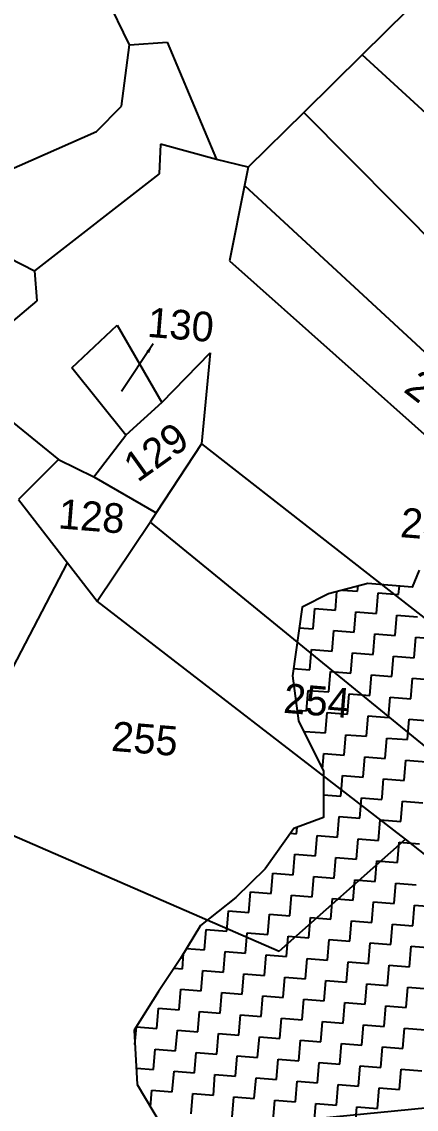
# Model space of a CAD drawing. Header units: metres. Extents: x 286589 to 288713, y 2001360 to 2004418.
# Drawn here: x 287371.2 to 287471.6, y 2002797.3 to 2003074.3 of the extents above; entities that cross this region are included whole.
import ezdxf
from ezdxf.enums import TextEntityAlignment as Align

# ---------------------------------------------------------------- set-up
doc = ezdxf.new("R2010")
doc.units = ezdxf.units.M
doc.header["$MEASUREMENT"] = 0
for name, color, linetype in [('POLY_HATCH', 12, 'Continuous'), ('POLY_PARCEL', 6, 'Continuous'), ('TEXT_PARCEL', 7, 'Continuous')]:
    doc.layers.add(name, color=color, linetype=linetype)
doc.styles.get("Standard").update_dxf_attribs({"font": 'arial.ttf'})
doc.styles.add('TEXT_MAP', font='')
doc.styles.get('TEXT_MAP').set_extended_font_data('Kruti Dev 050')
doc.dimstyles.get("Standard").update_dxf_attribs({"dimtxt": 0.18, "dimasz": 0.18, "dimexe": 0.18, "dimexo": 0.0625, "dimgap": 0.09, "dimtad": 0, "dimtih": 1, "dimtoh": 1, "dimdec": 4, "dimzin": 0, "dimdsep": 46, "dimtxsty": 'Standard', "dimcen": 0.09, "dimadec": 0, "dimazin": 0, "dimtfac": 1, "dimtdec": 4, "dimtofl": 0, "dimtmove": 0, "dimatfit": 3, "dimfxl": 1, "dimtolj": 1, "dimtzin": 0, "dimarcsym": 0})

msp = doc.modelspace()

# ---------------------------------------------------------------- linework, layer by layer
at = {"layer": 'POLY_HATCH', "linetype": 'Continuous'}
for p, q in [((287451.04, 2002924.45), (287451.42, 2002929.19)), ((287452.83, 2002929.55), (287456.68, 2002929.24)), ((287456.68, 2002929.24), (287456.79, 2002930.59)), ((287467.12, 2002928.39), (287467.3, 2002930.59)), ((287461.47, 2002923.6), (287461.9, 2002928.81)), ((287461.9, 2002928.81), (287467.12, 2002928.39)), ((287445.39, 2002919.65), (287445.82, 2002924.87)), ((287445.82, 2002924.87), (287451.04, 2002924.45)), ((287455.83, 2002918.8), (287456.26, 2002924.02)), ((287456.26, 2002924.02), (287461.47, 2002923.6)), ((287466.27, 2002917.95), (287466.69, 2002923.17)), ((287466.69, 2002923.17), (287471.91, 2002922.75)), ((287441.82, 2002919.95), (287445.39, 2002919.65)), ((287450.19, 2002914.01), (287450.61, 2002919.23)), ((287450.61, 2002919.23), (287455.83, 2002918.8)), ((287460.62, 2002913.16), (287461.05, 2002918.38)), ((287461.05, 2002918.38), (287466.27, 2002917.95)), ((287471.06, 2002912.31), (287471.48, 2002917.53)), ((287471.48, 2002917.53), (287476.7, 2002917.1)), ((287444.54, 2002909.22), (287444.97, 2002914.44)), ((287444.97, 2002914.44), (287450.19, 2002914.01)), ((287454.98, 2002908.37), (287455.41, 2002913.59)), ((287455.41, 2002913.59), (287460.62, 2002913.16)), ((287465.42, 2002907.52), (287465.84, 2002912.74)), ((287465.84, 2002912.74), (287471.06, 2002912.31)), ((287440.39, 2002909.56), (287444.54, 2002909.22)), ((287449.34, 2002903.58), (287449.76, 2002908.79)), ((287449.76, 2002908.79), (287454.98, 2002908.37)), ((287459.77, 2002902.72), (287460.2, 2002907.94)), ((287460.2, 2002907.94), (287465.42, 2002907.52)), ((287470.21, 2002901.87), (287470.63, 2002907.09)), ((287470.63, 2002907.09), (287475.85, 2002906.67)), ((287443.69, 2002898.78), (287444.12, 2002904)), ((287444.12, 2002904), (287449.34, 2002903.58)), ((287454.13, 2002897.93), (287454.55, 2002903.15)), ((287454.55, 2002903.15), (287459.77, 2002902.72)), ((287464.57, 2002897.08), (287464.99, 2002902.3)), ((287464.99, 2002902.3), (287470.21, 2002901.87)), ((287441.3, 2002898.98), (287443.69, 2002898.78)), ((287448.49, 2002893.14), (287448.91, 2002898.36)), ((287448.91, 2002898.36), (287454.13, 2002897.93)), ((287458.92, 2002892.29), (287459.35, 2002897.51)), ((287459.35, 2002897.51), (287464.57, 2002897.08)), ((287469.36, 2002891.44), (287469.78, 2002896.66)), ((287469.78, 2002896.66), (287475, 2002896.23)), ((287443.23, 2002893.08), (287443.27, 2002893.56)), ((287443.27, 2002893.56), (287448.49, 2002893.14)), ((287453.28, 2002887.5), (287453.7, 2002892.71)), ((287453.7, 2002892.71), (287458.92, 2002892.29)), ((287463.71, 2002886.64), (287464.14, 2002891.86)), ((287464.14, 2002891.86), (287469.36, 2002891.44)), ((287447.74, 2002883.97), (287448.06, 2002887.92)), ((287448.06, 2002887.92), (287453.28, 2002887.5)), ((287458.07, 2002881.85), (287458.5, 2002887.07)), ((287458.5, 2002887.07), (287463.71, 2002886.64)), ((287468.51, 2002881), (287468.93, 2002886.22)), ((287468.93, 2002886.22), (287474.15, 2002885.79)), ((287452.75, 2002880.96), (287452.85, 2002882.28)), ((287452.85, 2002882.28), (287458.07, 2002881.85)), ((287452.43, 2002877.06), (287452.75, 2002880.96)), ((287462.91, 2002876.83), (287463.29, 2002881.43)), ((287463.29, 2002881.43), (287468.51, 2002881)), ((287448.02, 2002877.42), (287452.43, 2002877.06)), ((287457.22, 2002871.42), (287457.65, 2002876.63)), ((287457.65, 2002876.63), (287462.86, 2002876.21)), ((287462.86, 2002876.21), (287462.91, 2002876.83)), ((287467.66, 2002870.57), (287468, 2002874.77)), ((287468, 2002874.77), (287468.08, 2002875.78)), ((287468.08, 2002875.78), (287473.3, 2002875.36)), ((287451.58, 2002866.62), (287452, 2002871.84)), ((287452, 2002871.84), (287457.22, 2002871.42)), ((287462.01, 2002865.77), (287462.44, 2002870.99)), ((287462.44, 2002870.99), (287467.66, 2002870.57)), ((287441.14, 2002867.47), (287441.27, 2002869.09)), ((287439.58, 2002867.6), (287441.14, 2002867.47)), ((287445.93, 2002861.83), (287446.36, 2002867.05)), ((287446.36, 2002867.05), (287451.58, 2002866.62)), ((287456.37, 2002860.98), (287456.8, 2002866.2)), ((287456.8, 2002866.2), (287462.01, 2002865.77)), ((287466.81, 2002860.13), (287467.23, 2002865.35)), ((287467.23, 2002865.35), (287472.45, 2002864.92)), ((287440.29, 2002857.04), (287440.72, 2002862.26)), ((287440.72, 2002862.26), (287445.93, 2002861.83)), ((287450.73, 2002856.19), (287451.15, 2002861.41)), ((287451.15, 2002861.41), (287456.37, 2002860.98)), ((287461.16, 2002855.34), (287461.59, 2002860.55)), ((287461.59, 2002860.55), (287466.81, 2002860.13)), ((287434.65, 2002852.24), (287435.07, 2002857.46)), ((287435.07, 2002857.46), (287440.29, 2002857.04)), ((287445.08, 2002851.39), (287445.51, 2002856.61)), ((287445.51, 2002856.61), (287450.73, 2002856.19)), ((287455.52, 2002850.54), (287455.94, 2002855.76)), ((287455.94, 2002855.76), (287461.16, 2002855.34)), ((287465.96, 2002849.69), (287466.38, 2002854.91)), ((287466.38, 2002854.91), (287471.6, 2002854.49)), ((287429, 2002847.45), (287429.43, 2002852.67)), ((287429.43, 2002852.67), (287434.65, 2002852.24)), ((287439.44, 2002846.6), (287439.86, 2002851.82)), ((287439.86, 2002851.82), (287445.08, 2002851.39)), ((287449.88, 2002845.75), (287450.3, 2002850.97)), ((287450.3, 2002850.97), (287455.52, 2002850.54)), ((287460.31, 2002844.9), (287460.74, 2002850.12)), ((287460.74, 2002850.12), (287465.96, 2002849.69)), ((287470.75, 2002844.05), (287471.17, 2002849.27)), ((287471.17, 2002849.27), (287476.39, 2002848.84)), ((287423.36, 2002842.66), (287423.79, 2002847.88)), ((287423.79, 2002847.88), (287429, 2002847.45)), ((287433.8, 2002841.81), (287434.22, 2002847.03)), ((287434.22, 2002847.03), (287439.44, 2002846.6)), ((287444.23, 2002840.96), (287444.66, 2002846.18)), ((287444.66, 2002846.18), (287449.88, 2002845.75)), ((287454.67, 2002840.11), (287455.09, 2002845.33)), ((287455.09, 2002845.33), (287460.31, 2002844.9)), ((287465.1, 2002839.26), (287465.53, 2002844.47)), ((287465.53, 2002844.47), (287470.75, 2002844.05)), ((287417.72, 2002837.87), (287418.14, 2002843.08)), ((287418.14, 2002843.08), (287423.36, 2002842.66)), ((287428.15, 2002837.02), (287428.58, 2002842.23)), ((287428.58, 2002842.23), (287433.8, 2002841.81)), ((287438.59, 2002836.17), (287439.01, 2002841.38)), ((287439.01, 2002841.38), (287444.23, 2002840.96)), ((287449.03, 2002835.31), (287449.45, 2002840.53)), ((287449.45, 2002840.53), (287454.67, 2002840.11)), ((287413.16, 2002838.24), (287417.72, 2002837.87)), ((287459.46, 2002834.46), (287459.89, 2002839.68)), ((287459.89, 2002839.68), (287465.1, 2002839.26)), ((287469.9, 2002833.61), (287470.32, 2002838.83)), ((287470.32, 2002838.83), (287475.54, 2002838.41)), ((287412.07, 2002833.07), (287412.39, 2002836.97)), ((287422.51, 2002832.22), (287422.93, 2002837.44)), ((287422.93, 2002837.44), (287428.15, 2002837.02)), ((287432.95, 2002831.37), (287433.37, 2002836.59)), ((287433.37, 2002836.59), (287438.59, 2002836.17)), ((287443.38, 2002830.52), (287443.81, 2002835.74)), ((287443.81, 2002835.74), (287449.03, 2002835.31)), ((287409.98, 2002833.24), (287412.07, 2002833.07)), ((287416.87, 2002827.43), (287417.29, 2002832.65)), ((287417.29, 2002832.65), (287422.51, 2002832.22)), ((287453.82, 2002829.67), (287454.24, 2002834.89)), ((287454.24, 2002834.89), (287459.46, 2002834.46)), ((287464.25, 2002828.82), (287464.68, 2002834.04)), ((287464.68, 2002834.04), (287469.9, 2002833.61)), ((287427.3, 2002826.58), (287427.73, 2002831.8)), ((287427.73, 2002831.8), (287432.95, 2002831.37)), ((287437.74, 2002825.73), (287438.16, 2002830.95)), ((287438.16, 2002830.95), (287443.38, 2002830.52)), ((287448.17, 2002824.88), (287448.6, 2002830.1)), ((287448.6, 2002830.1), (287453.82, 2002829.67)), ((287411.22, 2002822.64), (287411.65, 2002827.86)), ((287411.65, 2002827.86), (287416.87, 2002827.43)), ((287421.66, 2002821.79), (287422.08, 2002827.01)), ((287422.08, 2002827.01), (287427.3, 2002826.58)), ((287458.61, 2002824.03), (287459.04, 2002829.25)), ((287459.04, 2002829.25), (287464.25, 2002828.82)), ((287469.05, 2002823.18), (287469.47, 2002828.4)), ((287469.47, 2002828.4), (287474.69, 2002827.97)), ((287432.09, 2002820.94), (287432.52, 2002826.15)), ((287432.52, 2002826.15), (287437.74, 2002825.73)), ((287442.53, 2002820.09), (287442.96, 2002825.3)), ((287442.96, 2002825.3), (287448.17, 2002824.88)), ((287452.97, 2002819.24), (287453.39, 2002824.45)), ((287453.39, 2002824.45), (287458.61, 2002824.03)), ((287405.58, 2002817.84), (287406, 2002823.06)), ((287406, 2002823.06), (287411.22, 2002822.64)), ((287416.02, 2002816.99), (287416.44, 2002822.21)), ((287416.44, 2002822.21), (287421.66, 2002821.79)), ((287426.45, 2002816.14), (287426.88, 2002821.36)), ((287426.88, 2002821.36), (287432.09, 2002820.94)), ((287463.4, 2002818.38), (287463.83, 2002823.6)), ((287463.83, 2002823.6), (287469.05, 2002823.18)), ((287399.99, 2002813.75), (287400.36, 2002818.27)), ((287400.36, 2002818.27), (287405.58, 2002817.84)), ((287436.89, 2002815.29), (287437.31, 2002820.51)), ((287437.31, 2002820.51), (287442.53, 2002820.09)), ((287447.32, 2002814.44), (287447.75, 2002819.66)), ((287447.75, 2002819.66), (287452.97, 2002819.24)), ((287457.76, 2002813.59), (287458.19, 2002818.81)), ((287458.19, 2002818.81), (287463.4, 2002818.38)), ((287410.37, 2002812.2), (287410.8, 2002817.42)), ((287410.8, 2002817.42), (287416.02, 2002816.99)), ((287420.81, 2002811.35), (287421.23, 2002816.57)), ((287421.23, 2002816.57), (287426.45, 2002816.14)), ((287431.24, 2002810.5), (287431.67, 2002815.72)), ((287431.67, 2002815.72), (287436.89, 2002815.29)), ((287468.2, 2002812.74), (287468.62, 2002817.96)), ((287468.62, 2002817.96), (287473.84, 2002817.53)), ((287441.68, 2002809.65), (287442.11, 2002814.87)), ((287442.11, 2002814.87), (287447.32, 2002814.44)), ((287452.12, 2002808.8), (287452.54, 2002814.02)), ((287452.54, 2002814.02), (287457.76, 2002813.59)), ((287462.55, 2002807.95), (287462.98, 2002813.17)), ((287462.98, 2002813.17), (287468.2, 2002812.74)), ((287404.73, 2002807.41), (287405.15, 2002812.63)), ((287405.15, 2002812.63), (287410.37, 2002812.2)), ((287415.16, 2002806.56), (287415.59, 2002811.78)), ((287415.59, 2002811.78), (287420.81, 2002811.35)), ((287425.6, 2002805.71), (287426.03, 2002810.93)), ((287426.03, 2002810.93), (287431.24, 2002810.5)), ((287436.04, 2002804.86), (287436.46, 2002810.07)), ((287436.46, 2002810.07), (287441.68, 2002809.65)), ((287400.36, 2002807.77), (287404.73, 2002807.41)), ((287446.47, 2002804.01), (287446.9, 2002809.22)), ((287446.9, 2002809.22), (287452.12, 2002808.8)), ((287456.91, 2002803.16), (287457.33, 2002808.37)), ((287457.33, 2002808.37), (287462.55, 2002807.95)), ((287467.35, 2002802.3), (287467.77, 2002807.52)), ((287467.77, 2002807.52), (287472.99, 2002807.1)), ((287409.52, 2002801.77), (287409.95, 2002806.98)), ((287409.95, 2002806.98), (287415.16, 2002806.56)), ((287419.96, 2002800.91), (287420.38, 2002806.13)), ((287420.38, 2002806.13), (287425.6, 2002805.71)), ((287430.39, 2002800.06), (287430.82, 2002805.28)), ((287430.82, 2002805.28), (287436.04, 2002804.86)), ((287440.83, 2002799.21), (287441.26, 2002804.43)), ((287441.26, 2002804.43), (287446.47, 2002804.01)), ((287403.95, 2002797.91), (287404.3, 2002802.19)), ((287404.3, 2002802.19), (287409.52, 2002801.77)), ((287451.27, 2002798.36), (287451.69, 2002803.58)), ((287451.69, 2002803.58), (287456.91, 2002803.16)), ((287461.7, 2002797.51), (287462.13, 2002802.73)), ((287462.13, 2002802.73), (287467.35, 2002802.3)), ((287414.31, 2002796.12), (287414.74, 2002801.34)), ((287414.74, 2002801.34), (287419.96, 2002800.91)), ((287424.75, 2002795.27), (287425.18, 2002800.49)), ((287425.18, 2002800.49), (287430.39, 2002800.06)), ((287435.19, 2002794.42), (287435.61, 2002799.64)), ((287435.61, 2002799.64), (287440.83, 2002799.21)), ((287445.62, 2002793.57), (287446.05, 2002798.79)), ((287446.05, 2002798.79), (287451.27, 2002798.36)), ((287456.06, 2002792.72), (287456.48, 2002797.94)), ((287456.48, 2002797.94), (287461.7, 2002797.51))]:
    msp.add_line(p, q, dxfattribs=at)
at = {"layer": 'POLY_HATCH'}
msp.add_lwpolyline([(287472.38, 2002934.61), (287470.56, 2002930.32), (287459.3, 2002931.24), (287449.23, 2002928.61), (287442.55, 2002925.22), (287440.14, 2002907.69), (287441.67, 2002896.24), (287448.01, 2002883.42), (287448.03, 2002871.6), (287440.41, 2002868.77), (287433.17, 2002858.53), (287425.68, 2002851.26), (287416.72, 2002844.11), (287411.6, 2002835.67), (287405.99, 2002827.26), (287399.77, 2002817.43), (287400.61, 2002803.57), (287406.64, 2002793.37)], dxfattribs=at)
at = {"layer": 'POLY_PARCEL'}
for p, q in [((287398.6, 2003068.39), (287386.1, 2003094.49)), ((287469.4, 2003077.27), (287457.83, 2003065.85)), ((287396.6, 2003052.77), (287398.6, 2003068.39)), ((287398.6, 2003068.39), (287408.21, 2003069.07)), ((287408.21, 2003069.07), (287420.73, 2003039.24)), ((287457.83, 2003065.85), (287442.99, 2003051.21)), ((287581.74, 2002952.14), (287457.83, 2003065.85)), ((287390.19, 2003046.32), (287396.6, 2003052.77)), ((287442.99, 2003051.21), (287428.83, 2003037.23)), ((287442.99, 2003051.21), (287561.35, 2002931.78)), ((287366.96, 2003036.1), (287390.19, 2003046.32)), ((287406.48, 2003043.13), (287406.17, 2003035.58)), ((287420.73, 2003039.24), (287406.48, 2003043.13)), ((287428.83, 2003037.23), (287420.73, 2003039.24)), ((287428.83, 2003037.23), (287427.89, 2003032.57)), ((287406.17, 2003035.58), (287374.43, 2003010.88)), ((287427.89, 2003032.57), (287424.05, 2003013.44)), ((287427.89, 2003032.57), (287610.42, 2002863.64)), ((287362.47, 2003017.01), (287374.43, 2003010.88)), ((287424.05, 2003013.44), (287601.53, 2002855.22)), ((287374.43, 2003010.88), (287375.02, 2003003.25)), ((287375.02, 2003003.25), (287353.18, 2002984.72)), ((287383.94, 2002986.15), (287395.44, 2002997.04)), ((287395.44, 2002997.04), (287406.88, 2002977.31)), ((287406.88, 2002977.31), (287419.13, 2002989.95)), ((287419.13, 2002989.95), (287416.94, 2002966.79)), ((287397.71, 2002968.96), (287383.94, 2002986.15)), ((287406.88, 2002977.31), (287397.71, 2002968.96)), ((287366.01, 2002974.58), (287380.52, 2002962.78)), ((287389.56, 2002958.41), (287397.71, 2002968.96)), ((287416.94, 2002966.79), (287405.41, 2002949.23)), ((287416.94, 2002966.79), (287582.32, 2002837.37)), ((287380.52, 2002962.78), (287370.34, 2002952.62)), ((287380.52, 2002962.78), (287389.56, 2002958.41)), ((287389.56, 2002958.41), (287405.41, 2002949.23)), ((287370.34, 2002952.62), (287382.86, 2002936.44)), ((287405.41, 2002949.23), (287403.85, 2002946.86)), ((287390.38, 2002926.73), (287403.85, 2002946.86)), ((287403.85, 2002946.86), (287504.82, 2002864.34)), ((287357.01, 2002886.98), (287382.86, 2002936.44)), ((287382.86, 2002936.44), (287390.38, 2002926.73)), ((287468.86, 2002866.06), (287390.38, 2002926.73)), ((287364.67, 2002868.93), (287436.74, 2002837.58)), ((287436.74, 2002837.58), (287468.86, 2002866.06)), ((287492.22, 2002847.48), (287468.86, 2002866.06)), ((287359.11, 2002786.51), (287546.45, 2002804.66))]:
    msp.add_line(p, q, dxfattribs=at)

# ---------------------------------------------------------------- texts
at = {"layer": 'TEXT_PARCEL', "style": 'TEXT_MAP'}
for s, rotation, p in [('130', 355.34, (287411.36, 2002993.38)), ('250', 322.1236, (287474.73, 2002975.1)), ('129', 35.4796, (287407.54, 2002961.69)), ('128', 355.34, (287388.68, 2002944.6)), ('252', 355.34, (287475.76, 2002942.37)), ('254', 355.34, (287446, 2002897.62)), ('255', 355.34, (287402.21, 2002887.93))]:
    msp.add_text(s, height=7.539, rotation=rotation, dxfattribs=at).set_placement(p, align=Align.CENTER)

# ---------------------------------------------------------------- leaders
msp.add_leader([(287404.65, 2002992.24), (287396.62, 2002980.08)], dimstyle='Standard', override={"dimtxt": 2.5, "dimasz": 2.5, "dimexe": 1.25, "dimexo": 0.625, "dimgap": 0.625, "dimtad": 1, "dimtih": 0, "dimtoh": 0, "dimzin": 8, "dimcen": 2.5, "dimtofl": 1})

doc.saveas('drawing.dxf')
